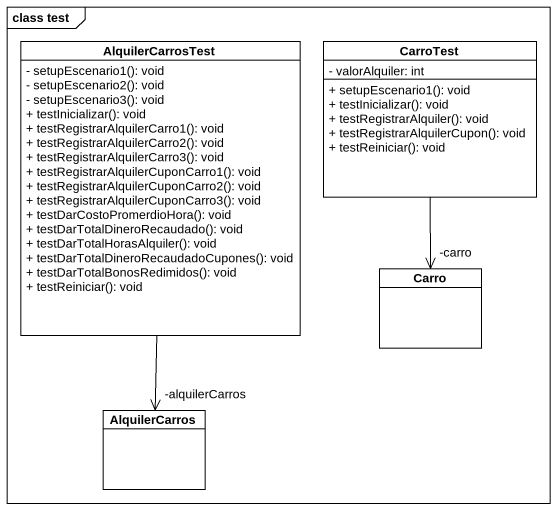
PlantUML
@startuml
mainframe class test
hide circle
hide empty members
skinparam classAttributeIconSize 0
class AlquilerCarrosTest {
  - setupEscenario1(): void
  - setupEscenario2(): void
  - setupEscenario3(): void
  + testInicializar(): void
  + testRegistrarAlquilerCarro1(): void
  + testRegistrarAlquilerCarro2(): void
  + testRegistrarAlquilerCarro3(): void
  + testRegistrarAlquilerCuponCarro1(): void
  + testRegistrarAlquilerCuponCarro2(): void
  + testRegistrarAlquilerCuponCarro3(): void
  + testDarCostoPromerdioHora(): void
  + testDarTotalDineroRecaudado(): void
  + testDarTotalHorasAlquiler(): void
  + testDarTotalDineroRecaudadoCupones(): void
  + testDarTotalBonosRedimidos(): void
  + testReiniciar(): void
}
class CarroTest {
  - valorAlquiler: int
  + setupEscenario1(): void
  + testInicializar(): void
  + testRegistrarAlquiler(): void
  + testRegistrarAlquilerCupon(): void
  + testReiniciar(): void
}
class Carro
class AlquilerCarros
AlquilerCarrosTest --> "-alquilerCarros" AlquilerCarros
CarroTest --> "-carro" Carro
@enduml
